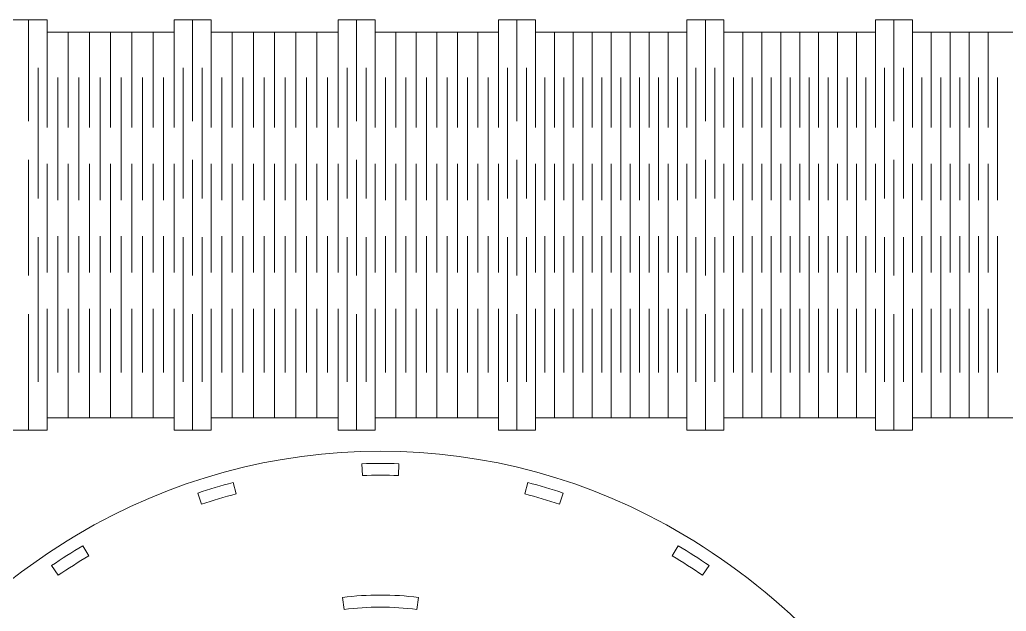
# Model space of a CAD drawing. Header units: millimetres. Extents: x -407 to 406, y -530 to 530.
# Drawn here: x -41.3 to 199.1, y -252.6 to -108.4 of the extents above; entities that cross this region are included whole.
import ezdxf

# ---------------------------------------------------------------- set-up
doc = ezdxf.new("R2010")
doc.units = ezdxf.units.MM
doc.header["$MEASUREMENT"] = 0
doc.layers.add('Camada 1', color=7, linetype='Continuous')

msp = doc.modelspace()

# ---------------------------------------------------------------- linework, layer by layer
at = {"layer": 'Camada 1', "color": 250, "lineweight": 20}
for points, knots in [([(75.3357, -111.4073), (75.3357, -111.4073), (45.2657, -111.4073), (45.2657, -111.4073), (45.2657, -111.4073), (45.2657, -111.4073), (45.2657, -108.4073), (45.2657, -108.4073), (45.2657, -108.4073), (45.2657, -108.4073), (36.2609, -108.4073), (36.2609, -108.4073), (36.2609, -108.4073), (36.2609, -108.4073), (36.2609, -111.4073), (36.2609, -111.4073), (36.2609, -111.4073), (36.2609, -111.4073), (5.2986, -111.4073), (5.2986, -111.4073), (5.2986, -111.4073), (5.2986, -111.4073), (5.2986, -108.4073), (5.2986, -108.4073), (5.2986, -108.4073), (5.2986, -108.4073), (-3.7062, -108.4073), (-3.7062, -108.4073), (-3.7062, -108.4073), (-3.7062, -108.4073), (-3.7062, -111.4073), (-3.7062, -111.4073), (-3.7062, -111.4073), (-3.7062, -111.4073), (-34.6685, -111.4073), (-34.6685, -111.4073), (-34.6685, -111.4073), (-34.6685, -111.4073), (-34.6685, -108.4073), (-34.6685, -108.4073), (-34.6685, -108.4073), (-34.6685, -108.4073), (-43.6733, -108.4073), (-43.6733, -108.4073), (-43.6733, -108.4073), (-43.6733, -108.4073), (-43.6733, -111.4073), (-43.6733, -111.4073), (-43.6733, -111.4073), (-43.6733, -111.4073), (-73.7433, -111.4073), (-73.7433, -111.4073), (-73.7433, -111.4073), (-73.7433, -111.4073), (-73.7433, -108.4073), (-73.7433, -108.4073), (-73.7433, -108.4073), (-73.7433, -108.4073), (-82.7476, -108.4073), (-82.7476, -108.4073), (-82.7476, -108.4073), (-82.7476, -108.4073), (-82.7476, -111.4073), (-82.7476, -111.4073), (-82.7476, -111.4073), (-82.7476, -111.4073), (-119.6716, -111.4073), (-119.6716, -111.4073), (-119.6716, -111.4073), (-119.6716, -111.4073), (-119.6716, -108.4073), (-119.6716, -108.4073), (-119.6716, -108.4073), (-119.6716, -108.4073), (-128.6759, -108.4073), (-128.6759, -108.4073), (-128.6759, -108.4073), (-128.6759, -108.4073), (-128.6759, -111.4073), (-128.6759, -111.4073), (-128.6759, -111.4073), (-128.6759, -111.4073), (-165.6, -111.4073), (-165.6, -111.4073), (-165.6, -111.4073), (-165.6, -111.4073), (-165.6, -108.4073), (-165.6, -108.4073), (-165.6, -108.4073), (-165.6, -108.4073), (-174.6042, -108.4073), (-174.6042, -108.4073), (-174.6042, -108.4073), (-174.6042, -108.4073), (-174.6042, -111.4073), (-174.6042, -111.4073), (-174.6042, -111.4073), (-174.6042, -111.4073), (-211.5283, -111.4073), (-211.5283, -111.4073), (-211.5283, -111.4073), (-211.5283, -111.4073), (-211.5283, -108.4073), (-211.5283, -108.4073), (-211.5283, -108.4073), (-211.5283, -108.4073), (-220.5326, -108.4073), (-220.5326, -108.4073), (-220.5326, -108.4073), (-220.5326, -108.4073), (-220.5326, -111.4073), (-220.5326, -111.4073), (-220.5326, -111.4073), (-220.5326, -111.4073), (-257.4566, -111.4073), (-257.4566, -111.4073), (-257.4566, -111.4073), (-257.4566, -111.4073), (-257.4566, -108.4073), (-257.4566, -108.4073), (-257.4566, -108.4073), (-257.4566, -108.4073), (-266.4609, -108.4073), (-266.4609, -108.4073), (-266.4609, -108.4073), (-266.4609, -108.4073), (-266.4609, -111.4073), (-266.4609, -111.4073), (-266.4609, -111.4073), (-266.4609, -111.4073), (-303.385, -111.4073), (-303.385, -111.4073), (-303.385, -111.4073), (-303.385, -111.4073), (-303.385, -108.4073), (-303.385, -108.4073), (-303.385, -108.4073), (-303.385, -108.4073), (-312.3893, -108.4073), (-312.3893, -108.4073), (-312.3893, -108.4073), (-312.3893, -108.4073), (-312.3893, -111.4073), (-312.3893, -111.4073), (-312.3893, -111.4073), (-312.3893, -111.4073), (-349.3133, -111.4073), (-349.3133, -111.4073), (-349.3133, -111.4073), (-349.3133, -111.4073), (-349.3133, -108.4073), (-349.3133, -108.4073), (-349.3133, -108.4073), (-349.3133, -108.4073), (-358.3176, -108.4073), (-358.3176, -108.4073), (-358.3176, -108.4073), (-358.3176, -108.4073), (-358.3176, -111.4073), (-358.3176, -111.4073), (-358.3176, -111.4073), (-358.3176, -111.4073), (-395.2417, -111.4073), (-395.2417, -111.4073), (-395.2417, -111.4073), (-395.2417, -111.4073), (-395.2417, -108.4073), (-395.2417, -108.4073), (-395.2417, -108.4073), (-395.2417, -108.4073), (-404.2459, -108.4073), (-404.2459, -108.4073), (-404.2459, -108.4073), (-404.2459, -108.4073), (-404.2459, -208.4073), (-404.2459, -208.4073), (-404.2459, -208.4073), (-404.2459, -208.4073), (-395.2417, -208.4073), (-395.2417, -208.4073), (-395.2417, -208.4073), (-395.2417, -208.4073), (-395.2417, -205.4073), (-395.2417, -205.4073), (-395.2417, -205.4073), (-395.2417, -205.4073), (-358.3176, -205.4073), (-358.3176, -205.4073), (-358.3176, -205.4073), (-358.3176, -205.4073), (-358.3176, -208.4073), (-358.3176, -208.4073), (-358.3176, -208.4073), (-358.3176, -208.4073), (-349.3133, -208.4073), (-349.3133, -208.4073), (-349.3133, -208.4073), (-349.3133, -208.4073), (-349.3133, -205.4073), (-349.3133, -205.4073), (-349.3133, -205.4073), (-349.3133, -205.4073), (-312.3893, -205.4073), (-312.3893, -205.4073), (-312.3893, -205.4073), (-312.3893, -205.4073), (-312.3893, -208.4073), (-312.3893, -208.4073), (-312.3893, -208.4073), (-312.3893, -208.4073), (-303.385, -208.4073), (-303.385, -208.4073), (-303.385, -208.4073), (-303.385, -208.4073), (-303.385, -205.4073), (-303.385, -205.4073), (-303.385, -205.4073), (-303.385, -205.4073), (-266.4609, -205.4073), (-266.4609, -205.4073), (-266.4609, -205.4073), (-266.4609, -205.4073), (-266.4609, -208.4073), (-266.4609, -208.4073), (-266.4609, -208.4073), (-266.4609, -208.4073), (-257.4566, -208.4073), (-257.4566, -208.4073), (-257.4566, -208.4073), (-257.4566, -208.4073), (-257.4566, -205.4073), (-257.4566, -205.4073), (-257.4566, -205.4073), (-257.4566, -205.4073), (-220.5326, -205.4073), (-220.5326, -205.4073), (-220.5326, -205.4073), (-220.5326, -205.4073), (-220.5326, -208.4073), (-220.5326, -208.4073), (-220.5326, -208.4073), (-220.5326, -208.4073), (-211.5283, -208.4073), (-211.5283, -208.4073), (-211.5283, -208.4073), (-211.5283, -208.4073), (-211.5283, -205.4073), (-211.5283, -205.4073), (-211.5283, -205.4073), (-211.5283, -205.4073), (-174.6042, -205.4073), (-174.6042, -205.4073), (-174.6042, -205.4073), (-174.6042, -205.4073), (-174.6042, -208.4073), (-174.6042, -208.4073), (-174.6042, -208.4073), (-174.6042, -208.4073), (-165.6, -208.4073), (-165.6, -208.4073), (-165.6, -208.4073), (-165.6, -208.4073), (-165.6, -205.4073), (-165.6, -205.4073), (-165.6, -205.4073), (-165.6, -205.4073), (-128.6759, -205.4073), (-128.6759, -205.4073), (-128.6759, -205.4073), (-128.6759, -205.4073), (-128.6759, -208.4073), (-128.6759, -208.4073), (-128.6759, -208.4073), (-128.6759, -208.4073), (-119.6716, -208.4073), (-119.6716, -208.4073), (-119.6716, -208.4073), (-119.6716, -208.4073), (-119.6716, -205.4073), (-119.6716, -205.4073), (-119.6716, -205.4073), (-119.6716, -205.4073), (-82.7476, -205.4073), (-82.7476, -205.4073), (-82.7476, -205.4073), (-82.7476, -205.4073), (-82.7476, -208.4073), (-82.7476, -208.4073), (-82.7476, -208.4073), (-82.7476, -208.4073), (-73.7433, -208.4073), (-73.7433, -208.4073), (-73.7433, -208.4073), (-73.7433, -208.4073), (-73.7433, -205.4073), (-73.7433, -205.4073), (-73.7433, -205.4073), (-73.7433, -205.4073), (-43.6733, -205.4073), (-43.6733, -205.4073), (-43.6733, -205.4073), (-43.6733, -205.4073), (-43.6733, -208.4073), (-43.6733, -208.4073), (-43.6733, -208.4073), (-43.6733, -208.4073), (-34.6685, -208.4073), (-34.6685, -208.4073), (-34.6685, -208.4073), (-34.6685, -208.4073), (-34.6685, -205.4073), (-34.6685, -205.4073), (-34.6685, -205.4073), (-34.6685, -205.4073), (-3.7062, -205.4073), (-3.7062, -205.4073), (-3.7062, -205.4073), (-3.7062, -205.4073), (-3.7062, -208.4073), (-3.7062, -208.4073), (-3.7062, -208.4073), (-3.7062, -208.4073), (5.2986, -208.4073), (5.2986, -208.4073), (5.2986, -208.4073), (5.2986, -208.4073), (5.2986, -205.4073), (5.2986, -205.4073), (5.2986, -205.4073), (5.2986, -205.4073), (36.2609, -205.4073), (36.2609, -205.4073), (36.2609, -205.4073), (36.2609, -205.4073), (36.2609, -208.4073), (36.2609, -208.4073), (36.2609, -208.4073), (36.2609, -208.4073), (45.2657, -208.4073), (45.2657, -208.4073), (45.2657, -208.4073), (45.2657, -208.4073), (45.2657, -205.4073), (45.2657, -205.4073), (45.2657, -205.4073), (45.2657, -205.4073), (75.3357, -205.4073), (75.3357, -205.4073), (75.3357, -205.4073), (75.3357, -205.4073), (75.3357, -208.4073), (75.3357, -208.4073), (75.3357, -208.4073), (75.3357, -208.4073), (84.34, -208.4073), (84.34, -208.4073), (84.34, -208.4073), (84.34, -208.4073), (84.34, -205.4073), (84.34, -205.4073), (84.34, -205.4073), (84.34, -205.4073), (121.264, -205.4073), (121.264, -205.4073), (121.264, -205.4073), (121.264, -205.4073), (121.264, -208.4073), (121.264, -208.4073), (121.264, -208.4073), (121.264, -208.4073), (130.2683, -208.4073), (130.2683, -208.4073), (130.2683, -208.4073), (130.2683, -208.4073), (130.2683, -205.4073), (130.2683, -205.4073), (130.2683, -205.4073), (130.2683, -205.4073), (167.1924, -205.4073), (167.1924, -205.4073), (167.1924, -205.4073), (167.1924, -205.4073), (167.1924, -208.4073), (167.1924, -208.4073), (167.1924, -208.4073), (167.1924, -208.4073), (176.1966, -208.4073), (176.1966, -208.4073), (176.1966, -208.4073), (176.1966, -208.4073), (176.1966, -205.4073), (176.1966, -205.4073), (176.1966, -205.4073), (176.1966, -205.4073), (213.1207, -205.4073), (213.1207, -205.4073), (213.1207, -205.4073), (213.1207, -205.4073), (213.1207, -208.4073), (213.1207, -208.4073), (213.1207, -208.4073), (213.1207, -208.4073), (222.125, -208.4073), (222.125, -208.4073), (222.125, -208.4073), (222.125, -208.4073), (222.125, -205.4073), (222.125, -205.4073), (222.125, -205.4073), (222.125, -205.4073), (259.049, -205.4073), (259.049, -205.4073), (259.049, -205.4073), (259.049, -205.4073), (259.049, -208.4073), (259.049, -208.4073), (259.049, -208.4073), (259.049, -208.4073), (268.0533, -208.4073), (268.0533, -208.4073), (268.0533, -208.4073), (268.0533, -208.4073), (268.0533, -205.4073), (268.0533, -205.4073), (268.0533, -205.4073), (268.0533, -205.4073), (304.9774, -205.4073), (304.9774, -205.4073), (304.9774, -205.4073), (304.9774, -205.4073), (304.9774, -208.4073), (304.9774, -208.4073), (304.9774, -208.4073), (304.9774, -208.4073), (313.9817, -208.4073), (313.9817, -208.4073), (313.9817, -208.4073), (313.9817, -208.4073), (313.9817, -205.4073), (313.9817, -205.4073), (313.9817, -205.4073), (313.9817, -205.4073), (350.9057, -205.4073), (350.9057, -205.4073), (350.9057, -205.4073), (350.9057, -205.4073), (350.9057, -208.4073), (350.9057, -208.4073), (350.9057, -208.4073), (350.9057, -208.4073), (359.91, -208.4073), (359.91, -208.4073), (359.91, -208.4073), (359.91, -208.4073), (359.91, -205.4073), (359.91, -205.4073), (359.91, -205.4073), (359.91, -205.4073), (396.8341, -205.4073), (396.8341, -205.4073), (396.8341, -205.4073), (396.8341, -205.4073), (396.8341, -208.4073), (396.8341, -208.4073), (396.8341, -208.4073), (396.8341, -208.4073), (405.8383, -208.4073), (405.8383, -208.4073), (405.8383, -208.4073), (405.8383, -208.4073), (405.8383, -108.4073), (405.8383, -108.4073), (405.8383, -108.4073), (405.8383, -108.4073), (396.8341, -108.4073), (396.8341, -108.4073), (396.8341, -108.4073), (396.8341, -108.4073), (396.8341, -111.4073), (396.8341, -111.4073), (396.8341, -111.4073), (396.8341, -111.4073), (359.91, -111.4073), (359.91, -111.4073), (359.91, -111.4073), (359.91, -111.4073), (359.91, -108.4073), (359.91, -108.4073), (359.91, -108.4073), (359.91, -108.4073), (350.9057, -108.4073), (350.9057, -108.4073), (350.9057, -108.4073), (350.9057, -108.4073), (350.9057, -111.4073), (350.9057, -111.4073), (350.9057, -111.4073), (350.9057, -111.4073), (313.9817, -111.4073), (313.9817, -111.4073), (313.9817, -111.4073), (313.9817, -111.4073), (313.9817, -108.4073), (313.9817, -108.4073), (313.9817, -108.4073), (313.9817, -108.4073), (304.9774, -108.4073), (304.9774, -108.4073), (304.9774, -108.4073), (304.9774, -108.4073), (304.9774, -111.4073), (304.9774, -111.4073), (304.9774, -111.4073), (304.9774, -111.4073), (268.0533, -111.4073), (268.0533, -111.4073), (268.0533, -111.4073), (268.0533, -111.4073), (268.0533, -108.4073), (268.0533, -108.4073), (268.0533, -108.4073), (268.0533, -108.4073), (259.049, -108.4073), (259.049, -108.4073), (259.049, -108.4073), (259.049, -108.4073), (259.049, -111.4073), (259.049, -111.4073), (259.049, -111.4073), (259.049, -111.4073), (222.125, -111.4073), (222.125, -111.4073), (222.125, -111.4073), (222.125, -111.4073), (222.125, -108.4073), (222.125, -108.4073), (222.125, -108.4073), (222.125, -108.4073), (213.1207, -108.4073), (213.1207, -108.4073), (213.1207, -108.4073), (213.1207, -108.4073), (213.1207, -111.4073), (213.1207, -111.4073), (213.1207, -111.4073), (213.1207, -111.4073), (176.1966, -111.4073), (176.1966, -111.4073), (176.1966, -111.4073), (176.1966, -111.4073), (176.1966, -108.4073), (176.1966, -108.4073), (176.1966, -108.4073), (176.1966, -108.4073), (167.1924, -108.4073), (167.1924, -108.4073), (167.1924, -108.4073), (167.1924, -108.4073), (167.1924, -111.4073), (167.1924, -111.4073), (167.1924, -111.4073), (167.1924, -111.4073), (130.2683, -111.4073), (130.2683, -111.4073), (130.2683, -111.4073), (130.2683, -111.4073), (130.2683, -108.4073), (130.2683, -108.4073), (130.2683, -108.4073), (130.2683, -108.4073), (121.264, -108.4073), (121.264, -108.4073), (121.264, -108.4073), (121.264, -108.4073), (121.264, -111.4073), (121.264, -111.4073), (121.264, -111.4073), (121.264, -111.4073), (84.34, -111.4073), (84.34, -111.4073), (84.34, -111.4073), (84.34, -111.4073), (84.34, -108.4073), (84.34, -108.4073), (84.34, -108.4073), (84.34, -108.4073), (75.3357, -108.4073), (75.3357, -108.4073), (75.3357, -108.4073), (75.3357, -108.4073), (75.3357, -111.4073), (75.3357, -111.4073)], [0, 0, 0, 0, 0.00671141, 0.00671141, 0.00671141, 0.00671141, 0.01342282, 0.01342282, 0.01342282, 0.01342282, 0.02013423, 0.02013423, 0.02013423, 0.02013423, 0.02684564, 0.02684564, 0.02684564, 0.02684564, 0.03355705, 0.03355705, 0.03355705, 0.03355705, 0.04026846, 0.04026846, 0.04026846, 0.04026846, 0.04697987, 0.04697987, 0.04697987, 0.04697987, 0.05369128, 0.05369128, 0.05369128, 0.05369128, 0.06040268, 0.06040268, 0.06040268, 0.06040268, 0.06711409, 0.06711409, 0.06711409, 0.06711409, 0.0738255, 0.0738255, 0.0738255, 0.0738255, 0.08053691, 0.08053691, 0.08053691, 0.08053691, 0.08724832, 0.08724832, 0.08724832, 0.08724832, 0.09395973, 0.09395973, 0.09395973, 0.09395973, 0.10067114, 0.10067114, 0.10067114, 0.10067114, 0.10738255, 0.10738255, 0.10738255, 0.10738255, 0.11409396, 0.11409396, 0.11409396, 0.11409396, 0.12080537, 0.12080537, 0.12080537, 0.12080537, 0.12751678, 0.12751678, 0.12751678, 0.12751678, 0.13422819, 0.13422819, 0.13422819, 0.13422819, 0.1409396, 0.1409396, 0.1409396, 0.1409396, 0.14765101, 0.14765101, 0.14765101, 0.14765101, 0.15436242, 0.15436242, 0.15436242, 0.15436242, 0.16107383, 0.16107383, 0.16107383, 0.16107383, 0.16778523, 0.16778523, 0.16778523, 0.16778523, 0.17449664, 0.17449664, 0.17449664, 0.17449664, 0.18120805, 0.18120805, 0.18120805, 0.18120805, 0.18791946, 0.18791946, 0.18791946, 0.18791946, 0.19463087, 0.19463087, 0.19463087, 0.19463087, 0.20134228, 0.20134228, 0.20134228, 0.20134228, 0.20805369, 0.20805369, 0.20805369, 0.20805369, 0.2147651, 0.2147651, 0.2147651, 0.2147651, 0.22147651, 0.22147651, 0.22147651, 0.22147651, 0.22818792, 0.22818792, 0.22818792, 0.22818792, 0.23489933, 0.23489933, 0.23489933, 0.23489933, 0.24161074, 0.24161074, 0.24161074, 0.24161074, 0.24832215, 0.24832215, 0.24832215, 0.24832215, 0.25503356, 0.25503356, 0.25503356, 0.25503356, 0.26174497, 0.26174497, 0.26174497, 0.26174497, 0.26845638, 0.26845638, 0.26845638, 0.26845638, 0.27516779, 0.27516779, 0.27516779, 0.27516779, 0.28187919, 0.28187919, 0.28187919, 0.28187919, 0.2885906, 0.2885906, 0.2885906, 0.2885906, 0.29530201, 0.29530201, 0.29530201, 0.29530201, 0.30201342, 0.30201342, 0.30201342, 0.30201342, 0.30872483, 0.30872483, 0.30872483, 0.30872483, 0.31543624, 0.31543624, 0.31543624, 0.31543624, 0.32214765, 0.32214765, 0.32214765, 0.32214765, 0.32885906, 0.32885906, 0.32885906, 0.32885906, 0.33557047, 0.33557047, 0.33557047, 0.33557047, 0.34228188, 0.34228188, 0.34228188, 0.34228188, 0.34899329, 0.34899329, 0.34899329, 0.34899329, 0.3557047, 0.3557047, 0.3557047, 0.3557047, 0.36241611, 0.36241611, 0.36241611, 0.36241611, 0.36912752, 0.36912752, 0.36912752, 0.36912752, 0.37583893, 0.37583893, 0.37583893, 0.37583893, 0.38255034, 0.38255034, 0.38255034, 0.38255034, 0.38926174, 0.38926174, 0.38926174, 0.38926174, 0.39597315, 0.39597315, 0.39597315, 0.39597315, 0.40268456, 0.40268456, 0.40268456, 0.40268456, 0.40939597, 0.40939597, 0.40939597, 0.40939597, 0.41610738, 0.41610738, 0.41610738, 0.41610738, 0.42281879, 0.42281879, 0.42281879, 0.42281879, 0.4295302, 0.4295302, 0.4295302, 0.4295302, 0.43624161, 0.43624161, 0.43624161, 0.43624161, 0.44295302, 0.44295302, 0.44295302, 0.44295302, 0.44966443, 0.44966443, 0.44966443, 0.44966443, 0.45637584, 0.45637584, 0.45637584, 0.45637584, 0.46308725, 0.46308725, 0.46308725, 0.46308725, 0.46979866, 0.46979866, 0.46979866, 0.46979866, 0.47651007, 0.47651007, 0.47651007, 0.47651007, 0.48322148, 0.48322148, 0.48322148, 0.48322148, 0.48993289, 0.48993289, 0.48993289, 0.48993289, 0.4966443, 0.4966443, 0.4966443, 0.4966443, 0.5033557, 0.5033557, 0.5033557, 0.5033557, 0.51006711, 0.51006711, 0.51006711, 0.51006711, 0.51677852, 0.51677852, 0.51677852, 0.51677852, 0.52348993, 0.52348993, 0.52348993, 0.52348993, 0.53020134, 0.53020134, 0.53020134, 0.53020134, 0.53691275, 0.53691275, 0.53691275, 0.53691275, 0.54362416, 0.54362416, 0.54362416, 0.54362416, 0.55033557, 0.55033557, 0.55033557, 0.55033557, 0.55704698, 0.55704698, 0.55704698, 0.55704698, 0.56375839, 0.56375839, 0.56375839, 0.56375839, 0.5704698, 0.5704698, 0.5704698, 0.5704698, 0.57718121, 0.57718121, 0.57718121, 0.57718121, 0.58389262, 0.58389262, 0.58389262, 0.58389262, 0.59060403, 0.59060403, 0.59060403, 0.59060403, 0.59731544, 0.59731544, 0.59731544, 0.59731544, 0.60402685, 0.60402685, 0.60402685, 0.60402685, 0.61073826, 0.61073826, 0.61073826, 0.61073826, 0.61744966, 0.61744966, 0.61744966, 0.61744966, 0.62416107, 0.62416107, 0.62416107, 0.62416107, 0.63087248, 0.63087248, 0.63087248, 0.63087248, 0.63758389, 0.63758389, 0.63758389, 0.63758389, 0.6442953, 0.6442953, 0.6442953, 0.6442953, 0.65100671, 0.65100671, 0.65100671, 0.65100671, 0.65771812, 0.65771812, 0.65771812, 0.65771812, 0.66442953, 0.66442953, 0.66442953, 0.66442953, 0.67114094, 0.67114094, 0.67114094, 0.67114094, 0.67785235, 0.67785235, 0.67785235, 0.67785235, 0.68456376, 0.68456376, 0.68456376, 0.68456376, 0.69127517, 0.69127517, 0.69127517, 0.69127517, 0.69798658, 0.69798658, 0.69798658, 0.69798658, 0.70469799, 0.70469799, 0.70469799, 0.70469799, 0.7114094, 0.7114094, 0.7114094, 0.7114094, 0.71812081, 0.71812081, 0.71812081, 0.71812081, 0.72483221, 0.72483221, 0.72483221, 0.72483221, 0.73154362, 0.73154362, 0.73154362, 0.73154362, 0.73825503, 0.73825503, 0.73825503, 0.73825503, 0.74496644, 0.74496644, 0.74496644, 0.74496644, 0.75167785, 0.75167785, 0.75167785, 0.75167785, 0.75838926, 0.75838926, 0.75838926, 0.75838926, 0.76510067, 0.76510067, 0.76510067, 0.76510067, 0.77181208, 0.77181208, 0.77181208, 0.77181208, 0.77852349, 0.77852349, 0.77852349, 0.77852349, 0.7852349, 0.7852349, 0.7852349, 0.7852349, 0.79194631, 0.79194631, 0.79194631, 0.79194631, 0.79865772, 0.79865772, 0.79865772, 0.79865772, 0.80536913, 0.80536913, 0.80536913, 0.80536913, 0.81208054, 0.81208054, 0.81208054, 0.81208054, 0.81879195, 0.81879195, 0.81879195, 0.81879195, 0.82550336, 0.82550336, 0.82550336, 0.82550336, 0.83221477, 0.83221477, 0.83221477, 0.83221477, 0.83892617, 0.83892617, 0.83892617, 0.83892617, 0.84563758, 0.84563758, 0.84563758, 0.84563758, 0.85234899, 0.85234899, 0.85234899, 0.85234899, 0.8590604, 0.8590604, 0.8590604, 0.8590604, 0.86577181, 0.86577181, 0.86577181, 0.86577181, 0.87248322, 0.87248322, 0.87248322, 0.87248322, 0.87919463, 0.87919463, 0.87919463, 0.87919463, 0.88590604, 0.88590604, 0.88590604, 0.88590604, 0.89261745, 0.89261745, 0.89261745, 0.89261745, 0.89932886, 0.89932886, 0.89932886, 0.89932886, 0.90604027, 0.90604027, 0.90604027, 0.90604027, 0.91275168, 0.91275168, 0.91275168, 0.91275168, 0.91946309, 0.91946309, 0.91946309, 0.91946309, 0.9261745, 0.9261745, 0.9261745, 0.9261745, 0.93288591, 0.93288591, 0.93288591, 0.93288591, 0.93959732, 0.93959732, 0.93959732, 0.93959732, 0.94630872, 0.94630872, 0.94630872, 0.94630872, 0.95302013, 0.95302013, 0.95302013, 0.95302013, 0.95973154, 0.95973154, 0.95973154, 0.95973154, 0.96644295, 0.96644295, 0.96644295, 0.96644295, 0.97315436, 0.97315436, 0.97315436, 0.97315436, 0.97986577, 0.97986577, 0.97986577, 0.97986577, 0.98657718, 0.98657718, 0.98657718, 0.98657718, 1, 1, 1, 1]), ([(120.6007, -233.9961), (145.3352, -248.778), (165.531, -270.0105), (179.0571, -295.4522), (179.0571, -295.4522), (192.5796, -320.8872), (198.8865, -349.4956), (197.3117, -378.2597), (197.3117, -378.2597), (194.1033, -436.8619), (158.6751, -488.8583), (105.3104, -513.2861), (105.3104, -513.2861), (105.3104, -513.2861), (104.7157, -513.5583), (104.7157, -513.5583), (104.7157, -513.5583), (104.7157, -513.5583), (-11.5922, -513.5583), (-11.5922, -513.5583), (-11.5922, -513.5583), (-11.5922, -513.5583), (-12.1869, -513.2861), (-12.1869, -513.2861), (-12.1869, -513.2861), (-65.5518, -488.8582), (-100.9799, -436.8617), (-104.1882, -378.2593), (-104.1882, -378.2593), (-105.7631, -349.492), (-99.4546, -320.8805), (-85.929, -295.4436), (-85.929, -295.4436), (-72.4029, -270.0056), (-52.2088, -248.7762), (-27.4772, -233.9961), (-27.4772, -233.9961), (18.1205, -206.7461), (75.0031, -206.746), (120.6007, -233.9961)], [0, 0, 0, 0, 0.09090909, 0.09090909, 0.09090909, 0.09090909, 0.18181818, 0.18181818, 0.18181818, 0.18181818, 0.27272727, 0.27272727, 0.27272727, 0.27272727, 0.36363636, 0.36363636, 0.36363636, 0.36363636, 0.45454545, 0.45454545, 0.45454545, 0.45454545, 0.54545455, 0.54545455, 0.54545455, 0.54545455, 0.63636364, 0.63636364, 0.63636364, 0.63636364, 0.72727273, 0.72727273, 0.72727273, 0.72727273, 0.81818182, 0.81818182, 0.81818182, 0.81818182, 1, 1, 1, 1]), ([(42.0654, -216.6314), (42.0654, -216.6314), (42.1585, -219.4909), (42.1585, -219.4909), (42.1585, -219.4909), (45.0931, -219.3976), (48.0305, -219.3976), (50.9651, -219.4909), (50.9651, -219.4909), (50.9651, -219.4909), (51.0582, -216.6314), (51.0582, -216.6314), (51.0582, -216.6314), (48.0614, -216.5362), (45.0622, -216.536), (42.0654, -216.6314)], [0, 0, 0, 0, 0.2, 0.2, 0.2, 0.2, 0.4, 0.4, 0.4, 0.4, 0.6, 0.6, 0.6, 0.6, 1, 1, 1, 1]), ([(2.0278, -223.7574), (2.0278, -223.7574), (2.9329, -226.4761), (2.9329, -226.4761), (2.9329, -226.4761), (5.7193, -225.5507), (8.5351, -224.714), (11.3747, -223.9677), (11.3747, -223.9677), (11.3747, -223.9677), (10.649, -221.1985), (10.649, -221.1985), (10.649, -221.1985), (7.7552, -221.9586), (4.8798, -222.8104), (2.0278, -223.7574)], [0, 0, 0, 0, 0.2, 0.2, 0.2, 0.2, 0.4, 0.4, 0.4, 0.4, 0.6, 0.6, 0.6, 0.6, 1, 1, 1, 1]), ([(82.4746, -221.1985), (82.4746, -221.1985), (81.7489, -223.9677), (81.7489, -223.9677), (81.7489, -223.9677), (84.5885, -224.714), (87.4043, -225.5507), (90.1907, -226.4761), (90.1907, -226.4761), (90.1907, -226.4761), (91.0958, -223.7574), (91.0958, -223.7574), (91.0958, -223.7574), (88.2437, -222.8108), (85.3684, -221.9585), (82.4746, -221.1985)], [0, 0, 0, 0, 0.2, 0.2, 0.2, 0.2, 0.4, 0.4, 0.4, 0.4, 0.6, 0.6, 0.6, 0.6, 1, 1, 1, 1]), ([(-33.5708, -241.446), (-33.5708, -241.446), (-31.9583, -243.8137), (-31.9583, -243.8137), (-31.9583, -243.8137), (-29.5307, -242.1628), (-27.0554, -240.5821), (-24.5363, -239.0745), (-24.5363, -239.0745), (-24.5363, -239.0745), (-26.0072, -236.6133), (-26.0072, -236.6133), (-26.0072, -236.6133), (-28.5857, -238.1562), (-31.1055, -239.7702), (-33.5708, -241.446)], [0, 0, 0, 0, 0.2, 0.2, 0.2, 0.2, 0.4, 0.4, 0.4, 0.4, 0.6, 0.6, 0.6, 0.6, 1, 1, 1, 1]), ([(117.6599, -239.0745), (120.179, -240.5821), (122.6543, -242.1628), (125.0819, -243.8137), (125.0819, -243.8137), (125.0819, -243.8137), (126.6944, -241.4461), (126.6944, -241.4461), (126.6944, -241.4461), (124.2289, -239.7704), (121.7091, -238.1563), (119.1307, -236.6134), (119.1307, -236.6134), (119.1307, -236.6134), (117.6599, -239.0745), (117.6599, -239.0745)], [0, 0, 0, 0, 0.2, 0.2, 0.2, 0.2, 0.4, 0.4, 0.4, 0.4, 0.6, 0.6, 0.6, 0.6, 1, 1, 1, 1]), ([(55.4389, -252.1269), (55.4389, -252.1269), (55.8182, -249.2146), (55.8182, -249.2146), (55.8182, -249.2146), (49.6762, -248.4234), (43.4474, -248.4234), (37.3054, -249.2146), (37.3054, -249.2146), (37.3054, -249.2146), (37.6846, -252.1268), (37.6846, -252.1268), (37.6846, -252.1268), (40.6069, -251.751), (43.5711, -251.5584), (46.5617, -251.5584), (46.5617, -251.5584), (49.5524, -251.5584), (52.5165, -251.7511), (55.4389, -252.1269)], [0, 0, 0, 0, 0.16666667, 0.16666667, 0.16666667, 0.16666667, 0.33333333, 0.33333333, 0.33333333, 0.33333333, 0.5, 0.5, 0.5, 0.5, 0.66666667, 0.66666667, 0.66666667, 0.66666667, 1, 1, 1, 1])]:
    msp.add_open_spline(points, degree=3, knots=knots, dxfattribs=at)
for points in [[(-39.1709, -133.1429), (-39.1709, -133.1429), (-39.1709, -108.4073), (-39.1709, -108.4073)], [(0.7962, -133.1429), (0.7962, -133.1429), (0.7962, -108.4073), (0.7962, -108.4073)], [(40.7633, -133.1429), (40.7633, -133.1429), (40.7633, -108.4073), (40.7633, -108.4073)], [(79.8381, -133.1429), (79.8381, -133.1429), (79.8381, -108.4073), (79.8381, -108.4073)], [(125.7664, -133.1429), (125.7664, -133.1429), (125.7664, -108.4073), (125.7664, -108.4073)], [(171.6947, -133.1429), (171.6947, -133.1429), (171.6947, -108.4073), (171.6947, -108.4073)], [(-34.6685, -134.6588), (-34.6685, -134.6588), (-34.6685, -111.4073), (-34.6685, -111.4073)], [(-29.5078, -134.6588), (-29.5078, -134.6588), (-29.5078, -111.4073), (-29.5078, -111.4073)], [(-24.3478, -134.6588), (-24.3478, -134.6588), (-24.3478, -111.4073), (-24.3478, -111.4073)], [(-19.1877, -134.6588), (-19.1877, -134.6588), (-19.1877, -111.4073), (-19.1877, -111.4073)], [(-14.0272, -134.6588), (-14.0272, -134.6588), (-14.0272, -111.4073), (-14.0272, -111.4073)], [(-8.8666, -134.6588), (-8.8666, -134.6588), (-8.8666, -111.4073), (-8.8666, -111.4073)], [(-3.7064, -134.6588), (-3.7064, -134.6588), (-3.7064, -111.4073), (-3.7064, -111.4073)], [(5.2986, -134.6588), (5.2986, -134.6588), (5.2986, -111.4073), (5.2986, -111.4073)], [(10.4593, -134.6588), (10.4593, -134.6588), (10.4593, -111.4073), (10.4593, -111.4073)], [(15.6193, -134.6588), (15.6193, -134.6588), (15.6193, -111.4073), (15.6193, -111.4073)], [(20.7794, -134.6588), (20.7794, -134.6588), (20.7794, -111.4073), (20.7794, -111.4073)], [(25.9399, -134.6588), (25.9399, -134.6588), (25.9399, -111.4073), (25.9399, -111.4073)], [(31.1005, -134.6588), (31.1005, -134.6588), (31.1005, -111.4073), (31.1005, -111.4073)], [(36.2607, -134.6588), (36.2607, -134.6588), (36.2607, -111.4073), (36.2607, -111.4073)], [(45.2657, -134.6588), (45.2657, -134.6588), (45.2657, -111.4073), (45.2657, -111.4073)], [(50.2777, -134.6588), (50.2777, -134.6588), (50.2777, -111.4073), (50.2777, -111.4073)], [(55.289, -134.6588), (55.289, -134.6588), (55.289, -111.4073), (55.289, -111.4073)], [(60.3004, -134.6588), (60.3004, -134.6588), (60.3004, -111.4073), (60.3004, -111.4073)], [(65.3121, -134.6588), (65.3121, -134.6588), (65.3121, -111.4073), (65.3121, -111.4073)], [(70.324, -134.6588), (70.324, -134.6588), (70.324, -111.4073), (70.324, -111.4073)], [(75.3355, -134.6588), (75.3355, -134.6588), (75.3355, -111.4073), (75.3355, -111.4073)], [(84.3398, -134.6588), (84.3398, -134.6588), (84.3398, -111.4073), (84.3398, -111.4073)], [(88.9552, -134.6588), (88.9552, -134.6588), (88.9552, -111.4073), (88.9552, -111.4073)], [(93.5707, -134.6588), (93.5707, -134.6588), (93.5707, -111.4073), (93.5707, -111.4073)], [(98.1865, -134.6588), (98.1865, -134.6588), (98.1865, -111.4073), (98.1865, -111.4073)], [(102.8017, -134.6588), (102.8017, -134.6588), (102.8017, -111.4073), (102.8017, -111.4073)], [(107.417, -134.6588), (107.417, -134.6588), (107.417, -111.4073), (107.417, -111.4073)], [(112.0326, -134.6588), (112.0326, -134.6588), (112.0326, -111.4073), (112.0326, -111.4073)], [(116.6483, -134.6588), (116.6483, -134.6588), (116.6483, -111.4073), (116.6483, -111.4073)], [(121.2637, -134.6588), (121.2637, -134.6588), (121.2637, -111.4073), (121.2637, -111.4073)], [(130.2682, -134.6588), (130.2682, -134.6588), (130.2682, -111.4073), (130.2682, -111.4073)], [(134.8836, -134.6588), (134.8836, -134.6588), (134.8836, -111.4073), (134.8836, -111.4073)], [(139.4991, -134.6588), (139.4991, -134.6588), (139.4991, -111.4073), (139.4991, -111.4073)], [(144.1149, -134.6588), (144.1149, -134.6588), (144.1149, -111.4073), (144.1149, -111.4073)], [(148.7301, -134.6588), (148.7301, -134.6588), (148.7301, -111.4073), (148.7301, -111.4073)], [(153.3454, -134.6588), (153.3454, -134.6588), (153.3454, -111.4073), (153.3454, -111.4073)], [(157.961, -134.6588), (157.961, -134.6588), (157.961, -111.4073), (157.961, -111.4073)], [(162.5767, -134.6588), (162.5767, -134.6588), (162.5767, -111.4073), (162.5767, -111.4073)], [(167.1921, -134.6588), (167.1921, -134.6588), (167.1921, -111.4073), (167.1921, -111.4073)], [(176.1966, -134.6588), (176.1966, -134.6588), (176.1966, -111.4073), (176.1966, -111.4073)], [(180.812, -134.6588), (180.812, -134.6588), (180.812, -111.4073), (180.812, -111.4073)], [(185.4275, -134.6588), (185.4275, -134.6588), (185.4275, -111.4073), (185.4275, -111.4073)], [(190.0433, -134.6588), (190.0433, -134.6588), (190.0433, -111.4073), (190.0433, -111.4073)], [(194.6585, -134.6588), (194.6585, -134.6588), (194.6585, -111.4073), (194.6585, -111.4073)], [(-36.8632, -151.9591), (-36.8632, -151.9591), (-36.8632, -120.1674), (-36.8632, -120.1674)], [(-1.5117, -151.9591), (-1.5117, -151.9591), (-1.5117, -120.1674), (-1.5117, -120.1674)], [(3.1039, -151.9591), (3.1039, -151.9591), (3.1039, -120.1674), (3.1039, -120.1674)], [(38.4554, -151.9591), (38.4554, -151.9591), (38.4554, -120.1674), (38.4554, -120.1674)], [(43.071, -151.9591), (43.071, -151.9591), (43.071, -120.1674), (43.071, -120.1674)], [(77.5302, -151.9591), (77.5302, -151.9591), (77.5302, -120.1674), (77.5302, -120.1674)], [(82.1458, -151.9591), (82.1458, -151.9591), (82.1458, -120.1674), (82.1458, -120.1674)], [(123.4585, -151.9591), (123.4585, -151.9591), (123.4585, -120.1674), (123.4585, -120.1674)], [(128.0741, -151.9591), (128.0741, -151.9591), (128.0741, -120.1674), (128.0741, -120.1674)], [(169.3868, -151.9591), (169.3868, -151.9591), (169.3868, -120.1674), (169.3868, -120.1674)], [(174.0024, -151.9591), (174.0024, -151.9591), (174.0024, -120.1674), (174.0024, -120.1674)], [(-32.0882, -152.346), (-32.0882, -152.346), (-32.0882, -122.4618), (-32.0882, -122.4618)], [(-26.9278, -152.346), (-26.9278, -152.346), (-26.9278, -122.4618), (-26.9278, -122.4618)], [(-21.7677, -152.346), (-21.7677, -152.346), (-21.7677, -122.4618), (-21.7677, -122.4618)], [(-16.6073, -152.346), (-16.6073, -152.346), (-16.6073, -122.4618), (-16.6073, -122.4618)], [(-11.447, -152.346), (-11.447, -152.346), (-11.447, -122.4618), (-11.447, -122.4618)], [(-6.2866, -152.346), (-6.2866, -152.346), (-6.2866, -122.4618), (-6.2866, -122.4618)], [(7.8789, -152.346), (7.8789, -152.346), (7.8789, -122.4618), (7.8789, -122.4618)], [(13.0393, -152.346), (13.0393, -152.346), (13.0393, -122.4618), (13.0393, -122.4618)], [(18.1994, -152.346), (18.1994, -152.346), (18.1994, -122.4618), (18.1994, -122.4618)], [(23.3598, -152.346), (23.3598, -152.346), (23.3598, -122.4618), (23.3598, -122.4618)], [(28.5201, -152.346), (28.5201, -152.346), (28.5201, -122.4618), (28.5201, -122.4618)], [(33.6805, -152.346), (33.6805, -152.346), (33.6805, -122.4618), (33.6805, -122.4618)], [(47.7716, -152.346), (47.7716, -152.346), (47.7716, -122.4618), (47.7716, -122.4618)], [(52.7833, -152.346), (52.7833, -152.346), (52.7833, -122.4618), (52.7833, -122.4618)], [(57.7947, -152.346), (57.7947, -152.346), (57.7947, -122.4618), (57.7947, -122.4618)], [(62.8064, -152.346), (62.8064, -152.346), (62.8064, -122.4618), (62.8064, -122.4618)], [(67.818, -152.346), (67.818, -152.346), (67.818, -122.4618), (67.818, -122.4618)], [(72.8297, -152.346), (72.8297, -152.346), (72.8297, -122.4618), (72.8297, -122.4618)], [(86.6475, -152.346), (86.6475, -152.346), (86.6475, -122.4618), (86.6475, -122.4618)], [(91.263, -152.346), (91.263, -152.346), (91.263, -122.4618), (91.263, -122.4618)], [(95.8785, -152.346), (95.8785, -152.346), (95.8785, -122.4618), (95.8785, -122.4618)], [(100.4941, -152.346), (100.4941, -152.346), (100.4941, -122.4618), (100.4941, -122.4618)], [(105.1094, -152.346), (105.1094, -152.346), (105.1094, -122.4618), (105.1094, -122.4618)], [(109.7249, -152.346), (109.7249, -152.346), (109.7249, -122.4618), (109.7249, -122.4618)], [(114.3404, -152.346), (114.3404, -152.346), (114.3404, -122.4618), (114.3404, -122.4618)], [(118.956, -152.346), (118.956, -152.346), (118.956, -122.4618), (118.956, -122.4618)], [(132.5759, -152.346), (132.5759, -152.346), (132.5759, -122.4618), (132.5759, -122.4618)], [(137.1914, -152.346), (137.1914, -152.346), (137.1914, -122.4618), (137.1914, -122.4618)], [(141.8069, -152.346), (141.8069, -152.346), (141.8069, -122.4618), (141.8069, -122.4618)], [(146.4225, -152.346), (146.4225, -152.346), (146.4225, -122.4618), (146.4225, -122.4618)], [(151.0378, -152.346), (151.0378, -152.346), (151.0378, -122.4618), (151.0378, -122.4618)], [(155.6533, -152.346), (155.6533, -152.346), (155.6533, -122.4618), (155.6533, -122.4618)], [(160.2688, -152.346), (160.2688, -152.346), (160.2688, -122.4618), (160.2688, -122.4618)], [(164.8844, -152.346), (164.8844, -152.346), (164.8844, -122.4618), (164.8844, -122.4618)], [(178.5043, -152.346), (178.5043, -152.346), (178.5043, -122.4618), (178.5043, -122.4618)], [(183.1198, -152.346), (183.1198, -152.346), (183.1198, -122.4618), (183.1198, -122.4618)], [(187.7353, -152.346), (187.7353, -152.346), (187.7353, -122.4618), (187.7353, -122.4618)], [(192.3509, -152.346), (192.3509, -152.346), (192.3509, -122.4618), (192.3509, -122.4618)], [(196.9662, -152.346), (196.9662, -152.346), (196.9662, -122.4618), (196.9662, -122.4618)], [(-39.1709, -170.7752), (-39.1709, -170.7752), (-39.1709, -142.5511), (-39.1709, -142.5511)], [(-34.6685, -170.0331), (-34.6685, -170.0331), (-34.6685, -143.5025), (-34.6685, -143.5025)], [(-29.5078, -170.0331), (-29.5078, -170.0331), (-29.5078, -143.5025), (-29.5078, -143.5025)], [(-24.3478, -170.0331), (-24.3478, -170.0331), (-24.3478, -143.5025), (-24.3478, -143.5025)], [(-19.1877, -170.0331), (-19.1877, -170.0331), (-19.1877, -143.5025), (-19.1877, -143.5025)], [(-14.0272, -170.0331), (-14.0272, -170.0331), (-14.0272, -143.5025), (-14.0272, -143.5025)], [(-8.8666, -170.0331), (-8.8666, -170.0331), (-8.8666, -143.5025), (-8.8666, -143.5025)], [(-3.7064, -170.0331), (-3.7064, -170.0331), (-3.7064, -143.5025), (-3.7064, -143.5025)], [(0.7962, -170.7752), (0.7962, -170.7752), (0.7962, -142.5511), (0.7962, -142.5511)], [(5.2986, -170.0331), (5.2986, -170.0331), (5.2986, -143.5025), (5.2986, -143.5025)], [(10.4593, -170.0331), (10.4593, -170.0331), (10.4593, -143.5025), (10.4593, -143.5025)], [(15.6193, -170.0331), (15.6193, -170.0331), (15.6193, -143.5025), (15.6193, -143.5025)], [(20.7794, -170.0331), (20.7794, -170.0331), (20.7794, -143.5025), (20.7794, -143.5025)], [(25.9399, -170.0331), (25.9399, -170.0331), (25.9399, -143.5025), (25.9399, -143.5025)], [(31.1005, -170.0331), (31.1005, -170.0331), (31.1005, -143.5025), (31.1005, -143.5025)], [(36.2607, -170.0331), (36.2607, -170.0331), (36.2607, -143.5025), (36.2607, -143.5025)], [(40.7633, -170.7752), (40.7633, -170.7752), (40.7633, -142.5511), (40.7633, -142.5511)], [(45.2657, -170.0331), (45.2657, -170.0331), (45.2657, -143.5025), (45.2657, -143.5025)], [(50.2777, -170.0331), (50.2777, -170.0331), (50.2777, -143.5025), (50.2777, -143.5025)], [(55.289, -170.0331), (55.289, -170.0331), (55.289, -143.5025), (55.289, -143.5025)], [(60.3004, -170.0331), (60.3004, -170.0331), (60.3004, -143.5025), (60.3004, -143.5025)], [(65.3121, -170.0331), (65.3121, -170.0331), (65.3121, -143.5025), (65.3121, -143.5025)], [(70.324, -170.0331), (70.324, -170.0331), (70.324, -143.5025), (70.324, -143.5025)], [(75.3355, -170.0331), (75.3355, -170.0331), (75.3355, -143.5025), (75.3355, -143.5025)], [(79.8381, -170.7752), (79.8381, -170.7752), (79.8381, -142.5511), (79.8381, -142.5511)], [(84.3398, -170.0331), (84.3398, -170.0331), (84.3398, -143.5025), (84.3398, -143.5025)], [(88.9552, -170.0331), (88.9552, -170.0331), (88.9552, -143.5025), (88.9552, -143.5025)], [(93.5707, -170.0331), (93.5707, -170.0331), (93.5707, -143.5025), (93.5707, -143.5025)], [(98.1865, -170.0331), (98.1865, -170.0331), (98.1865, -143.5025), (98.1865, -143.5025)], [(102.8017, -170.0331), (102.8017, -170.0331), (102.8017, -143.5025), (102.8017, -143.5025)], [(107.417, -170.0331), (107.417, -170.0331), (107.417, -143.5025), (107.417, -143.5025)], [(112.0326, -170.0331), (112.0326, -170.0331), (112.0326, -143.5025), (112.0326, -143.5025)], [(116.6483, -170.0331), (116.6483, -170.0331), (116.6483, -143.5025), (116.6483, -143.5025)], [(121.2637, -170.0331), (121.2637, -170.0331), (121.2637, -143.5025), (121.2637, -143.5025)], [(125.7664, -170.7752), (125.7664, -170.7752), (125.7664, -142.5511), (125.7664, -142.5511)], [(130.2682, -170.0331), (130.2682, -170.0331), (130.2682, -143.5025), (130.2682, -143.5025)], [(134.8836, -170.0331), (134.8836, -170.0331), (134.8836, -143.5025), (134.8836, -143.5025)], [(139.4991, -170.0331), (139.4991, -170.0331), (139.4991, -143.5025), (139.4991, -143.5025)], [(144.1149, -170.0331), (144.1149, -170.0331), (144.1149, -143.5025), (144.1149, -143.5025)], [(148.7301, -170.0331), (148.7301, -170.0331), (148.7301, -143.5025), (148.7301, -143.5025)], [(153.3454, -170.0331), (153.3454, -170.0331), (153.3454, -143.5025), (153.3454, -143.5025)], [(157.961, -170.0331), (157.961, -170.0331), (157.961, -143.5025), (157.961, -143.5025)], [(162.5767, -170.0331), (162.5767, -170.0331), (162.5767, -143.5025), (162.5767, -143.5025)], [(167.1921, -170.0331), (167.1921, -170.0331), (167.1921, -143.5025), (167.1921, -143.5025)], [(171.6947, -170.7752), (171.6947, -170.7752), (171.6947, -142.5511), (171.6947, -142.5511)], [(176.1966, -170.0331), (176.1966, -170.0331), (176.1966, -143.5025), (176.1966, -143.5025)], [(180.812, -170.0331), (180.812, -170.0331), (180.812, -143.5025), (180.812, -143.5025)], [(185.4275, -170.0331), (185.4275, -170.0331), (185.4275, -143.5025), (185.4275, -143.5025)], [(190.0433, -170.0331), (190.0433, -170.0331), (190.0433, -143.5025), (190.0433, -143.5025)], [(194.6585, -170.0331), (194.6585, -170.0331), (194.6585, -143.5025), (194.6585, -143.5025)], [(-36.8632, -196.6472), (-36.8632, -196.6472), (-36.8632, -161.367), (-36.8632, -161.367)], [(-32.0882, -194.3528), (-32.0882, -194.3528), (-32.0882, -161.1894), (-32.0882, -161.1894)], [(-26.9278, -194.3528), (-26.9278, -194.3528), (-26.9278, -161.1894), (-26.9278, -161.1894)], [(-21.7677, -194.3528), (-21.7677, -194.3528), (-21.7677, -161.1894), (-21.7677, -161.1894)], [(-16.6073, -194.3528), (-16.6073, -194.3528), (-16.6073, -161.1894), (-16.6073, -161.1894)], [(-11.447, -194.3528), (-11.447, -194.3528), (-11.447, -161.1894), (-11.447, -161.1894)], [(-6.2866, -194.3528), (-6.2866, -194.3528), (-6.2866, -161.1894), (-6.2866, -161.1894)], [(-1.5117, -196.6472), (-1.5117, -196.6472), (-1.5117, -161.367), (-1.5117, -161.367)], [(3.1039, -196.6472), (3.1039, -196.6472), (3.1039, -161.367), (3.1039, -161.367)], [(7.8789, -194.3528), (7.8789, -194.3528), (7.8789, -161.1894), (7.8789, -161.1894)], [(13.0393, -194.3528), (13.0393, -194.3528), (13.0393, -161.1894), (13.0393, -161.1894)], [(18.1994, -194.3528), (18.1994, -194.3528), (18.1994, -161.1894), (18.1994, -161.1894)], [(23.3598, -194.3528), (23.3598, -194.3528), (23.3598, -161.1894), (23.3598, -161.1894)], [(28.5201, -194.3528), (28.5201, -194.3528), (28.5201, -161.1894), (28.5201, -161.1894)], [(33.6805, -194.3528), (33.6805, -194.3528), (33.6805, -161.1894), (33.6805, -161.1894)], [(38.4554, -196.6472), (38.4554, -196.6472), (38.4554, -161.367), (38.4554, -161.367)], [(43.071, -196.6472), (43.071, -196.6472), (43.071, -161.367), (43.071, -161.367)], [(47.7716, -194.3528), (47.7716, -194.3528), (47.7716, -161.1894), (47.7716, -161.1894)], [(52.7833, -194.3528), (52.7833, -194.3528), (52.7833, -161.1894), (52.7833, -161.1894)], [(57.7947, -194.3528), (57.7947, -194.3528), (57.7947, -161.1894), (57.7947, -161.1894)], [(62.8064, -194.3528), (62.8064, -194.3528), (62.8064, -161.1894), (62.8064, -161.1894)], [(67.818, -194.3528), (67.818, -194.3528), (67.818, -161.1894), (67.818, -161.1894)], [(72.8297, -194.3528), (72.8297, -194.3528), (72.8297, -161.1894), (72.8297, -161.1894)], [(77.5302, -196.6472), (77.5302, -196.6472), (77.5302, -161.367), (77.5302, -161.367)], [(82.1458, -196.6472), (82.1458, -196.6472), (82.1458, -161.367), (82.1458, -161.367)], [(86.6475, -194.3528), (86.6475, -194.3528), (86.6475, -161.1894), (86.6475, -161.1894)], [(91.263, -194.3528), (91.263, -194.3528), (91.263, -161.1894), (91.263, -161.1894)], [(95.8785, -194.3528), (95.8785, -194.3528), (95.8785, -161.1894), (95.8785, -161.1894)], [(100.4941, -194.3528), (100.4941, -194.3528), (100.4941, -161.1894), (100.4941, -161.1894)], [(105.1094, -194.3528), (105.1094, -194.3528), (105.1094, -161.1894), (105.1094, -161.1894)], [(109.7249, -194.3528), (109.7249, -194.3528), (109.7249, -161.1894), (109.7249, -161.1894)], [(114.3404, -194.3528), (114.3404, -194.3528), (114.3404, -161.1894), (114.3404, -161.1894)], [(118.956, -194.3528), (118.956, -194.3528), (118.956, -161.1894), (118.956, -161.1894)], [(123.4585, -196.6472), (123.4585, -196.6472), (123.4585, -161.367), (123.4585, -161.367)], [(128.0741, -196.6472), (128.0741, -196.6472), (128.0741, -161.367), (128.0741, -161.367)], [(132.5759, -194.3528), (132.5759, -194.3528), (132.5759, -161.1894), (132.5759, -161.1894)], [(137.1914, -194.3528), (137.1914, -194.3528), (137.1914, -161.1894), (137.1914, -161.1894)], [(141.8069, -194.3528), (141.8069, -194.3528), (141.8069, -161.1894), (141.8069, -161.1894)], [(146.4225, -194.3528), (146.4225, -194.3528), (146.4225, -161.1894), (146.4225, -161.1894)], [(151.0378, -194.3528), (151.0378, -194.3528), (151.0378, -161.1894), (151.0378, -161.1894)], [(155.6533, -194.3528), (155.6533, -194.3528), (155.6533, -161.1894), (155.6533, -161.1894)], [(160.2688, -194.3528), (160.2688, -194.3528), (160.2688, -161.1894), (160.2688, -161.1894)], [(164.8844, -194.3528), (164.8844, -194.3528), (164.8844, -161.1894), (164.8844, -161.1894)], [(169.3868, -196.6472), (169.3868, -196.6472), (169.3868, -161.367), (169.3868, -161.367)], [(174.0024, -196.6472), (174.0024, -196.6472), (174.0024, -161.367), (174.0024, -161.367)], [(178.5043, -194.3528), (178.5043, -194.3528), (178.5043, -161.1894), (178.5043, -161.1894)], [(183.1198, -194.3528), (183.1198, -194.3528), (183.1198, -161.1894), (183.1198, -161.1894)], [(187.7353, -194.3528), (187.7353, -194.3528), (187.7353, -161.1894), (187.7353, -161.1894)], [(192.3509, -194.3528), (192.3509, -194.3528), (192.3509, -161.1894), (192.3509, -161.1894)], [(196.9662, -194.3528), (196.9662, -194.3528), (196.9662, -161.1894), (196.9662, -161.1894)], [(-39.1709, -208.4073), (-39.1709, -208.4073), (-39.1709, -180.1832), (-39.1709, -180.1832)], [(-34.6685, -205.4073), (-34.6685, -205.4073), (-34.6685, -178.8766), (-34.6685, -178.8766)], [(-29.5078, -205.4073), (-29.5078, -205.4073), (-29.5078, -178.8766), (-29.5078, -178.8766)], [(-24.3478, -205.4073), (-24.3478, -205.4073), (-24.3478, -178.8766), (-24.3478, -178.8766)], [(-19.1877, -205.4073), (-19.1877, -205.4073), (-19.1877, -178.8766), (-19.1877, -178.8766)], [(-14.0272, -205.4073), (-14.0272, -205.4073), (-14.0272, -178.8766), (-14.0272, -178.8766)], [(-8.8666, -205.4073), (-8.8666, -205.4073), (-8.8666, -178.8766), (-8.8666, -178.8766)], [(-3.7064, -205.4073), (-3.7064, -205.4073), (-3.7064, -178.8766), (-3.7064, -178.8766)], [(0.7962, -208.4073), (0.7962, -208.4073), (0.7962, -180.1832), (0.7962, -180.1832)], [(5.2986, -205.4073), (5.2986, -205.4073), (5.2986, -178.8766), (5.2986, -178.8766)], [(10.4593, -205.4073), (10.4593, -205.4073), (10.4593, -178.8766), (10.4593, -178.8766)], [(15.6193, -205.4073), (15.6193, -205.4073), (15.6193, -178.8766), (15.6193, -178.8766)], [(20.7794, -205.4073), (20.7794, -205.4073), (20.7794, -178.8766), (20.7794, -178.8766)], [(25.9399, -205.4073), (25.9399, -205.4073), (25.9399, -178.8766), (25.9399, -178.8766)], [(31.1005, -205.4073), (31.1005, -205.4073), (31.1005, -178.8766), (31.1005, -178.8766)], [(36.2607, -205.4073), (36.2607, -205.4073), (36.2607, -178.8766), (36.2607, -178.8766)], [(40.7633, -208.4073), (40.7633, -208.4073), (40.7633, -180.1832), (40.7633, -180.1832)], [(45.2657, -205.4073), (45.2657, -205.4073), (45.2657, -178.8766), (45.2657, -178.8766)], [(50.2777, -205.4073), (50.2777, -205.4073), (50.2777, -178.8766), (50.2777, -178.8766)], [(55.289, -205.4073), (55.289, -205.4073), (55.289, -178.8766), (55.289, -178.8766)], [(60.3004, -205.4073), (60.3004, -205.4073), (60.3004, -178.8766), (60.3004, -178.8766)], [(65.3121, -205.4073), (65.3121, -205.4073), (65.3121, -178.8766), (65.3121, -178.8766)], [(70.324, -205.4073), (70.324, -205.4073), (70.324, -178.8766), (70.324, -178.8766)], [(75.3355, -205.4073), (75.3355, -205.4073), (75.3355, -178.8766), (75.3355, -178.8766)], [(79.8381, -208.4073), (79.8381, -208.4073), (79.8381, -180.1832), (79.8381, -180.1832)], [(84.3398, -205.4073), (84.3398, -205.4073), (84.3398, -178.8766), (84.3398, -178.8766)], [(88.9552, -205.4073), (88.9552, -205.4073), (88.9552, -178.8766), (88.9552, -178.8766)], [(93.5707, -205.4073), (93.5707, -205.4073), (93.5707, -178.8766), (93.5707, -178.8766)], [(98.1865, -205.4073), (98.1865, -205.4073), (98.1865, -178.8766), (98.1865, -178.8766)], [(102.8017, -205.4073), (102.8017, -205.4073), (102.8017, -178.8766), (102.8017, -178.8766)], [(107.417, -205.4073), (107.417, -205.4073), (107.417, -178.8766), (107.417, -178.8766)], [(112.0326, -205.4073), (112.0326, -205.4073), (112.0326, -178.8766), (112.0326, -178.8766)], [(116.6483, -205.4073), (116.6483, -205.4073), (116.6483, -178.8766), (116.6483, -178.8766)], [(121.2637, -205.4073), (121.2637, -205.4073), (121.2637, -178.8766), (121.2637, -178.8766)], [(125.7664, -208.4073), (125.7664, -208.4073), (125.7664, -180.1832), (125.7664, -180.1832)], [(130.2682, -205.4073), (130.2682, -205.4073), (130.2682, -178.8766), (130.2682, -178.8766)], [(134.8836, -205.4073), (134.8836, -205.4073), (134.8836, -178.8766), (134.8836, -178.8766)], [(139.4991, -205.4073), (139.4991, -205.4073), (139.4991, -178.8766), (139.4991, -178.8766)], [(144.1149, -205.4073), (144.1149, -205.4073), (144.1149, -178.8766), (144.1149, -178.8766)], [(148.7301, -205.4073), (148.7301, -205.4073), (148.7301, -178.8766), (148.7301, -178.8766)], [(153.3454, -205.4073), (153.3454, -205.4073), (153.3454, -178.8766), (153.3454, -178.8766)], [(157.961, -205.4073), (157.961, -205.4073), (157.961, -178.8766), (157.961, -178.8766)], [(162.5767, -205.4073), (162.5767, -205.4073), (162.5767, -178.8766), (162.5767, -178.8766)], [(167.1921, -205.4073), (167.1921, -205.4073), (167.1921, -178.8766), (167.1921, -178.8766)], [(171.6947, -208.4073), (171.6947, -208.4073), (171.6947, -180.1832), (171.6947, -180.1832)], [(176.1966, -205.4073), (176.1966, -205.4073), (176.1966, -178.8766), (176.1966, -178.8766)], [(180.812, -205.4073), (180.812, -205.4073), (180.812, -178.8766), (180.812, -178.8766)], [(185.4275, -205.4073), (185.4275, -205.4073), (185.4275, -178.8766), (185.4275, -178.8766)], [(190.0433, -205.4073), (190.0433, -205.4073), (190.0433, -178.8766), (190.0433, -178.8766)], [(194.6585, -205.4073), (194.6585, -205.4073), (194.6585, -178.8766), (194.6585, -178.8766)]]:
    msp.add_open_spline(points, degree=3, dxfattribs=at)

doc.saveas('drawing.dxf')
